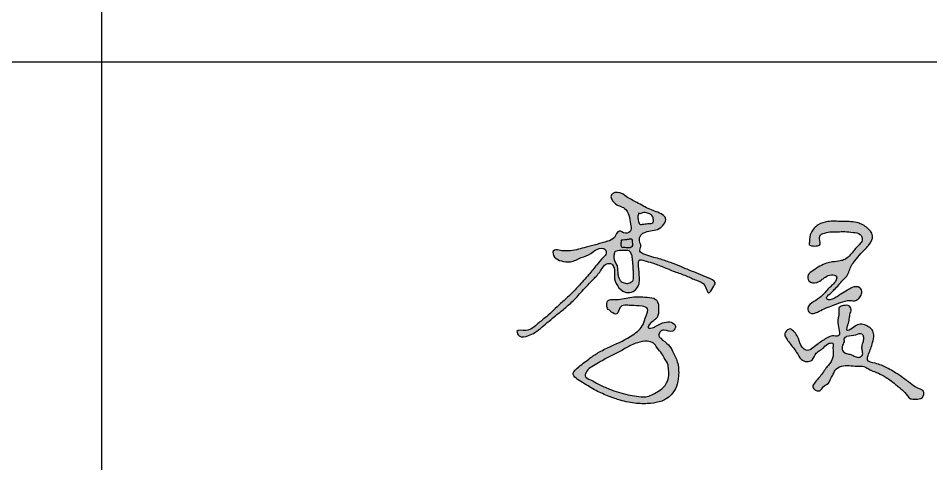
# Model space of a CAD drawing. Extents: x 28773 to 175644, y 7355 to 486294.
# Drawn here: x 150047 to 152250, y 269720 to 270796 of the extents above; entities that cross this region are included whole.
import ezdxf

# ---------------------------------------------------------------- set-up
doc = ezdxf.new("R2010")
doc.units = 0
doc.header["$LTSCALE"] = 1000
doc.header["$MEASUREMENT"] = 0
doc.layers.add('文字和字符', color=7, linetype='Continuous')

msp = doc.modelspace()

# ---------------------------------------------------------------- hatches: boundary and pattern name
at = {"layer": '文字和字符'}
h = msp.add_hatch(color=6, dxfattribs=at)
edge = h.paths.add_edge_path()
edge.add_spline(control_points=[(151353.1, 270236), (151353.4, 270235.9), (151390, 270232.6), (151420.2, 270245.1), (151458.6, 270253.8), (151488, 270263.4), (151494.8, 270289.1), (151512.1, 270272.9), (151529.9, 270283.1), (151523.7, 270301.7), (151523.1, 270319.5), (151510.6, 270342.1), (151486.3, 270343.5), (151471.6, 270373.6), (151500.7, 270378.2), (151517.2, 270362.4), (151542.7, 270351.2), (151570.4, 270332.9), (151596.3, 270327.6), (151612.8, 270312.7), (151605.5, 270296), (151587.1, 270281.7), (151563.6, 270283.9), (151548.1, 270271.7), (151544.9, 270258.2), (151552.6, 270246.4), (151544.5, 270232.8), (151567.4, 270221.3), (151590.8, 270217.1), (151621.2, 270206.2), (151645.1, 270197.2), (151667.2, 270187.4), (151690.2, 270178.8), (151709.1, 270170.3), (151734, 270160.5), (151723.7, 270145.2), (151711.8, 270124.5), (151706.2, 270156.7), (151683, 270162.9), (151658.9, 270175.1), (151631, 270184), (151604.4, 270195.7), (151579.1, 270205.2), (151562, 270209.9), (151543.9, 270215.4), (151544, 270190.8), (151547.3, 270174.8), (151546.9, 270155.7), (151540.7, 270142.3), (151528, 270133.5), (151508.2, 270133.6), (151491.8, 270149.1), (151484.6, 270170.2), (151487.5, 270187.9), (151482.5, 270203.7), (151463.7, 270205.4), (151453.2, 270183.9), (151434.8, 270165.3), (151413, 270142.6), (151391.1, 270117.7), (151367.4, 270095.9), (151340.3, 270075.2), (151317.5, 270055.3), (151296.1, 270037.1), (151278, 270029.5), (151258, 270022), (151245.9, 270045.9), (151281.6, 270037.8), (151299, 270058), (151328.2, 270078.7), (151351.7, 270104.2), (151378.9, 270126.6), (151400.6, 270151), (151423.1, 270174.6), (151442.3, 270199.3), (151456.1, 270215.8), (151468.1, 270226.7), (151464.2, 270242.8), (151442.5, 270240.1), (151428.2, 270225.5), (151404.8, 270218.5), (151382.6, 270205.6), (151358.7, 270209.5), (151342.2, 270215.2), (151331.8, 270237.7), (151353, 270236), (151353.1, 270236)], knot_values=[0, 0, 0, 0, 37.200114, 91.320491, 165.552277, 191.794321, 218.377312, 240.981666, 262.088012, 282.142005, 312.686531, 339.649791, 378.667629, 407.600467, 437.073636, 462.079158, 503.038538, 551.641933, 598.38254, 613.574993, 634.379376, 661.836336, 708.993627, 722.171326, 741.234276, 760.297225, 776.271776, 792.569008, 846.885535, 886.364067, 923.879172, 953.564578, 987.654437, 1022.983531, 1050.737693, 1069.313673, 1091.638002, 1119.125063, 1152.028231, 1189.926643, 1231.5094, 1273.175743, 1312.041059, 1340.553805, 1354.652933, 1375.412602, 1414.027671, 1435.47698, 1451.393633, 1473.994605, 1495.440379, 1528.930707, 1560.560192, 1583.420751, 1605.787661, 1617.314314, 1652.832859, 1689.166989, 1730.614602, 1782.406199, 1827.708188, 1864.317555, 1924.161807, 1954.751664, 1978.414961, 2009.901325, 2025.877661, 2056.206106, 2101.924511, 2138.940455, 2203.653812, 2245.874288, 2285.588792, 2339.12041, 2381.889891, 2414.291903, 2431.736174, 2443.518671, 2472.148613, 2496.841057, 2531.490224, 2570.411868, 2600.571575, 2626.813618, 2647.271258, 2667.490218, 2667.490218, 2667.490218, 2667.490218], degree=3, periodic=0)
edge = h.paths.add_edge_path(flags=16)
edge.add_spline(control_points=[(151488.3, 270232.8), (151488.4, 270232.8), (151500.4, 270236.1), (151509.3, 270235.1), (151517.5, 270236.2), (151524.1, 270233.6), (151526.2, 270228.8), (151529, 270223.4), (151529.5, 270215.7), (151530.8, 270207.4), (151531.4, 270199.2), (151531.3, 270192.4), (151532.6, 270184.3), (151531.7, 270176.8), (151532.6, 270169.3), (151531.7, 270162.9), (151526.6, 270158.5), (151519.2, 270155.3), (151509.8, 270156.5), (151500.3, 270160.9), (151496.6, 270169.7), (151494.1, 270178.8), (151494.2, 270189.6), (151492.6, 270201.2), (151486.2, 270209.7), (151484.5, 270219.2), (151485.3, 270226.2), (151486.3, 270230.3), (151488.2, 270232.8), (151488.3, 270232.8)], knot_values=[0, 0, 0, 0, 17.404746, 29.387846, 42.985867, 50.266335, 56.954161, 63.801774, 75.581128, 88.455483, 98.941086, 109.792245, 116.806441, 133.072793, 140.441564, 148.341049, 158.751059, 166.832285, 181.387675, 196.945751, 207.369773, 219.600317, 236.294444, 252.093415, 267.338386, 279.187562, 291.635416, 295.082405, 299.162326, 299.162326, 299.162326, 299.162326], degree=3, periodic=0)
edge = h.paths.add_edge_path(flags=16)
edge.add_spline(control_points=[(151546.4, 270325), (151546.5, 270324.9), (151557.2, 270326.8), (151563.9, 270326.7), (151571.4, 270323.9), (151575.6, 270320.7), (151579, 270316.9), (151580.1, 270311.7), (151581.3, 270306.8), (151578.3, 270300.4), (151568.4, 270300.6), (151560.5, 270299.2), (151553.7, 270298.7), (151547.8, 270297.1), (151544, 270304.7), (151543.6, 270311.7), (151541.6, 270317.8), (151546.4, 270325), (151546.4, 270325)], knot_values=[0, 0, 0, 0, 11.032394, 27.080246, 35.7167, 42.398017, 49.241922, 56.254438, 64.042896, 70.017142, 82.400073, 100.141744, 104.717416, 111.155207, 123.02071, 132.051492, 141.212423, 151.788927, 151.788927, 151.788927, 151.788927], degree=3, periodic=0)
h = msp.add_hatch(color=6, dxfattribs=at)
edge = h.paths.add_edge_path()
edge.add_spline(control_points=[(151957.3, 270257.2), (151957.3, 270257.4), (151959.7, 270284.2), (151976.5, 270298.2), (152004.1, 270307.9), (152035.1, 270304.3), (152068.1, 270306.2), (152094.4, 270293.6), (152115, 270271.7), (152100, 270245.5), (152081.4, 270230.1), (152068.8, 270212.7), (152057.8, 270199.6), (152052.9, 270186.3), (152048.2, 270172.7), (152036.4, 270164.1), (152028.3, 270151.6), (152017.7, 270142.2), (152009.7, 270132.2), (152002, 270127.6), (151997.3, 270121.5), (152001.3, 270115), (152013.1, 270116.9), (152022.9, 270123), (152035.1, 270131.9), (152047.6, 270138.2), (152060.8, 270147.3), (152079.8, 270150.1), (152085.3, 270133.2), (152079.1, 270122.2), (152069.1, 270112.1), (152051.3, 270116.3), (152032.2, 270110), (152012.2, 270102.1), (151992.7, 270095.3), (151977.4, 270086.4), (151957.5, 270079.6), (151949.2, 270100.7), (151968.2, 270112.4), (151987.2, 270124.1), (152000, 270140.8), (152013.3, 270153.1), (152021.9, 270161.3), (152024, 270176), (152007.9, 270177.3), (151997.1, 270172.9), (151986.3, 270164.5), (151974.6, 270156.1), (151953.4, 270157.4), (151951.2, 270178.9), (151967.3, 270187.3), (151981.1, 270197.7), (151997.1, 270204.8), (152014.1, 270208.1), (152028.9, 270209.3), (152047.9, 270214.4), (152060.3, 270231), (152073.2, 270245.8), (152084.4, 270255.8), (152084.8, 270267.2), (152077.7, 270277.7), (152060.9, 270278.8), (152043.4, 270281.5), (152024.6, 270280.3), (152006.8, 270280.8), (151993, 270277.6), (151982.1, 270272.9), (151980.5, 270261.8), (151985.8, 270248.4), (151972.9, 270246), (151965.7, 270246.1), (151953.5, 270248), (151957.3, 270257.2), (151957.3, 270257.2)], knot_values=[0, 0, 0, 0, 29.30094, 65.038017, 98.639858, 145.229586, 194.795516, 232.114749, 266.925891, 301.913022, 339.267477, 370.852415, 390.177296, 409.795645, 429.660369, 448.333163, 468.729795, 490.881928, 507.437968, 521.157629, 529.07634, 535.254347, 547.876184, 571.501508, 585.319952, 610.337259, 628.877614, 654.734455, 672.908705, 688.379255, 706.720612, 726.29753, 758.239497, 788.950264, 816.810279, 842.152582, 868.097908, 885.262369, 914.728674, 944.648733, 982.813695, 999.650213, 1020.22886, 1032.723569, 1049.493141, 1071.095002, 1083.923681, 1105.362623, 1132.075217, 1152.211283, 1174.931511, 1200.704595, 1226.158921, 1246.312234, 1272.681377, 1287.962092, 1326.688213, 1353.277295, 1371.722858, 1386.128581, 1396.514529, 1421.520631, 1449.460288, 1472.518928, 1499.291724, 1522.558099, 1533.076665, 1544.456492, 1567.099854, 1573.093813, 1593.678612, 1602.883204, 1613.437455, 1613.437455, 1613.437455, 1613.437455], degree=3, periodic=0)
h = msp.add_hatch(color=6, dxfattribs=at)
edge = h.paths.add_edge_path()
edge.add_spline(control_points=[(151479.3, 270086.6), (151479.4, 270086.5), (151497.9, 270075.8), (151495.8, 270107.1), (151528.7, 270100.8), (151547.3, 270103), (151571.7, 270096.1), (151560.3, 270075.2), (151556.7, 270051.9), (151524.4, 270024.5), (151486.7, 270008.3), (151451.3, 269991.8), (151424.9, 269974.1), (151405.5, 269958.6), (151377, 269935.4), (151414.4, 269913.7), (151439.7, 269897), (151471.6, 269883.1), (151503.8, 269871.8), (151537.6, 269865), (151571.4, 269865.1), (151601.1, 269869.6), (151623.6, 269884.7), (151637.8, 269906.7), (151642.2, 269934.7), (151640.7, 269965), (151628.4, 269989.3), (151616.8, 270010.7), (151601.7, 270018.5), (151592.1, 270029.6), (151595.5, 270040), (151609.5, 270045.8), (151625.8, 270034.3), (151635.9, 270051), (151624.6, 270065.8), (151603.8, 270062.2), (151589, 270053.9), (151580.3, 270048.5), (151559.6, 270045.8), (151578.5, 270064.8), (151592.7, 270073.9), (151592.8, 270093.6), (151592.8, 270109.1), (151583.1, 270121.4), (151557.6, 270123.2), (151524, 270124.8), (151495.5, 270114.8), (151470.3, 270118.2), (151467.4, 270104.7), (151467.6, 270094.3), (151479.2, 270086.7), (151479.3, 270086.6)], knot_values=[0, 0, 0, 0, 18.772704, 41.477809, 80.044627, 116.802218, 137.16377, 161.475231, 192.122008, 241.084265, 322.841358, 366.476474, 403.599349, 452.266279, 480.822437, 525.281218, 577.345985, 625.678179, 664.966098, 720.530015, 767.556127, 805.470545, 843.947055, 876.303707, 911.805465, 960.132454, 999.3713, 1024.963912, 1058.777917, 1069.239579, 1081.911788, 1097.237565, 1126.410668, 1144.842947, 1154.50106, 1197.467328, 1213.824352, 1225.506518, 1243.541639, 1270.934025, 1289.010321, 1319.830534, 1342.259698, 1352.785688, 1381.704372, 1440.604971, 1492.626113, 1513.017666, 1528.122336, 1540.553544, 1559.179396, 1559.179396, 1559.179396, 1559.179396], degree=3, periodic=0)
edge = h.paths.add_edge_path(flags=16)
edge.add_spline(control_points=[(151457.9, 269969.8), (151458.2, 269970), (151483.9, 269984.3), (151504, 269993), (151523, 270006.2), (151544.2, 270013.3), (151562.4, 270017.8), (151581.1, 270013.3), (151589.7, 269998.8), (151600.9, 269987.3), (151607.6, 269973.2), (151616, 269961.6), (151617, 269947.5), (151618.4, 269931.8), (151613.6, 269916.5), (151603.9, 269902.7), (151586.3, 269891.6), (151565.1, 269879), (151540.1, 269883.5), (151518.1, 269886.9), (151496, 269892.3), (151472.4, 269901.3), (151448.9, 269910.8), (151431.9, 269922.2), (151411.6, 269929.7), (151419.9, 269946), (151432.5, 269955.9), (151443.6, 269961.1), (151457.8, 269969.8), (151457.9, 269969.8)], knot_values=[0, 0, 0, 0, 40.204211, 70.058468, 108.464216, 130.884004, 163.643923, 185.732296, 204.334618, 231.03456, 252.428664, 268.982791, 289.824735, 309.33459, 334.505674, 354.736006, 378.254387, 420.802499, 451.909656, 480.365956, 514.245068, 545.922498, 586.383232, 616.269524, 639.057016, 655.457897, 678.34596, 704.341019, 720.45671, 720.45671, 720.45671, 720.45671], degree=3, periodic=0)
h = msp.add_hatch(color=6, dxfattribs=at)
edge = h.paths.add_edge_path()
edge.add_spline(control_points=[(151912.5, 270045.2), (151912.7, 270045.1), (151933.9, 270023), (151935.2, 270004.5), (151954, 269987.8), (151975.1, 270009.9), (151994.3, 270020.9), (152011, 270031), (152036.4, 270024.2), (152021.3, 270061.4), (152029.6, 270079.4), (152026.1, 270099.3), (152040.5, 270102.9), (152054.3, 270103.7), (152058.6, 270091.2), (152054.3, 270081.5), (152053.6, 270070.2), (152050.4, 270058.1), (152048.1, 270049.8), (152046, 270037.8), (152063.2, 270048.6), (152071.4, 270057.3), (152086.6, 270057.9), (152098.3, 270052.1), (152109.4, 270045), (152113.6, 270029.4), (152109.7, 270014.2), (152105.4, 269998.3), (152100.1, 269985.9), (152092.6, 269966.9), (152121.4, 269962.8), (152144.3, 269951.9), (152170.5, 269937.2), (152191.1, 269921.6), (152206.8, 269908.7), (152220.5, 269901.6), (152235.5, 269896.3), (152231.3, 269876.1), (152214.6, 269876.7), (152197.1, 269875.4), (152188.6, 269893.1), (152175.8, 269903.1), (152163.4, 269912.9), (152150.2, 269923.9), (152133.1, 269934.5), (152115.4, 269942.2), (152099.3, 269948.7), (152086.5, 269957.3), (152069.9, 269955), (152053.3, 269958), (152034.3, 269957.4), (152018.9, 269949.2), (152014.9, 269935.8), (152007.8, 269926.5), (152004.1, 269912.8), (151989.7, 269908.7), (151984.4, 269895), (151971.6, 269896.2), (151961.7, 269906.2), (151971.9, 269918.4), (151980.1, 269928.1), (151988.9, 269939.5), (151995.7, 269950), (152003.3, 269958.7), (152011.3, 269968.7), (152016.4, 269985.5), (152012.7, 269998.9), (152015.5, 270012.6), (152000.1, 270011.8), (151993.2, 270002.4), (151982.9, 269994.1), (151970.4, 269986.8), (151966.9, 269970), (151949.9, 269965), (151934.2, 269972.3), (151927.5, 269987.9), (151917.9, 270000.9), (151908.6, 270011.5), (151902.2, 270021.9), (151895.4, 270032.3), (151899.7, 270044.2), (151912.4, 270045.3), (151912.5, 270045.2)], knot_values=[0, 0, 0, 0, 39.878613, 71.084001, 88.571602, 128.557403, 167.51423, 188.674821, 208.323573, 251.533868, 286.022948, 304.040745, 319.866458, 339.38013, 355.294206, 363.866941, 383.035676, 402.399015, 414.36713, 422.122541, 442.348267, 461.81608, 481.686971, 497.958095, 516.551099, 533.839574, 560.727072, 581.394562, 601.159722, 620.894041, 649.426299, 690.673374, 738.289465, 770.144861, 799.264352, 821.404135, 836.808472, 857.647162, 880.926807, 898.121658, 926.751504, 950.035011, 967.352307, 991.998193, 1021.862108, 1050.46209, 1072.140687, 1094.880373, 1111.335022, 1139.52005, 1164.970822, 1190.259232, 1204.665599, 1221.240117, 1239.017221, 1259.177234, 1277.618397, 1289.978389, 1306.483927, 1324.261031, 1344.706721, 1362.799886, 1383.241029, 1396.927367, 1410.79459, 1436.58756, 1464.687551, 1472.224323, 1485.322698, 1508.470744, 1522.732623, 1540.039638, 1566.844928, 1584.840343, 1605.723939, 1632.903668, 1653.059236, 1673.030566, 1691.341619, 1704.216169, 1722.92022, 1735.167177, 1735.167177, 1735.167177, 1735.167177], degree=3, periodic=0)
edge = h.paths.add_edge_path(flags=16)
edge.add_spline(control_points=[(152040.2, 270021), (152040.2, 270021), (152051.9, 270034.2), (152065.4, 270026.9), (152082.1, 270037.3), (152089.1, 270027.1), (152088.2, 270018.3), (152084.6, 270009.4), (152082.8, 269999.2), (152085.6, 269990.9), (152085.6, 269984.1), (152082.4, 269978.7), (152074, 269975.9), (152065.2, 269980.1), (152056.3, 269984.6), (152046.4, 269986), (152034.9, 269991.9), (152035.2, 270007.4), (152041.5, 270013), (152040.2, 270020.9), (152040.2, 270021)], knot_values=[0, 0, 0, 0, 12.518583, 43.117128, 64.43384, 73.999097, 86.909074, 99.916825, 114.388405, 128.459585, 136.124934, 141.701946, 153.518143, 168.483557, 180.957273, 194.904784, 210.427714, 229.577537, 246.211116, 250.540926, 250.540926, 250.540926, 250.540926], degree=3, periodic=0)

# ---------------------------------------------------------------- linework, layer by layer
for p, q in [((150248.5, 275690.9), (150248.5, 266661.4)), ((145644.1, 270690.9), (153644.1, 270690.9))]:
    msp.add_line(p, q)
at = {"layer": '文字和字符', "color": 6}
for points, start_tangent, end_tangent in [([(151353.1, 270236), (151379.9, 270234.9), (151418.1, 270243.2), (151469.6, 270257.6), (151486.1, 270266.8), (151497.4, 270282.3), (151512.8, 270277.1), (151526.2, 270284.3), (151525.2, 270298.8), (151521.1, 270320.4), (151510.8, 270336.9), (151486.1, 270350.2), (151478.8, 270369.8), (151499.4, 270375), (151514.9, 270365.7), (151540.7, 270351.3), (151571.6, 270334.8), (151602.5, 270321.4), (151609.7, 270313.2), (151605.6, 270298.8), (151590.1, 270286.4), (151557.1, 270278.2), (151549.9, 270272), (151546.8, 270258.6), (151549.9, 270245.2), (151547.9, 270233.9), (151557.1, 270226.7), (151594.6, 270215.2), (151621.5, 270206), (151646.7, 270196.3), (151666.4, 270188), (151689.3, 270178.9), (151712.7, 270169), (151729.2, 270157.7), (151724.1, 270145.3), (151713.8, 270133), (151704.5, 270150.5), (151684.5, 270163.3), (151659.4, 270174.1), (151631.3, 270184.4), (151603.5, 270195.8), (151577.2, 270205.4), (151557.5, 270211.3), (151547.4, 270212.4), (151544.3, 270197.8), (151546.8, 270170.1), (151545.6, 270154.6), (151540.7, 270144.3), (151527.3, 270135), (151511.8, 270135), (151493.3, 270150.5), (151486.1, 270172.1), (151486.1, 270188.6), (151478.8, 270203), (151470.6, 270204), (151452.7, 270185.8), (151435.6, 270165.9), (151415, 270144.3), (151389.5, 270117), (151365.5, 270094.9), (151344.9, 270078.4), (151311.9, 270050.6), (151294.4, 270037.2), (151279, 270030), (151256.3, 270029), (151251.1, 270039.3), (151272.8, 270042.4), (151301.5, 270058.6), (151322.2, 270075.3), (151356.2, 270107.2), (151378.8, 270127.6), (151398.5, 270148.4), (151424.4, 270177), (151443.8, 270200.9), (151459.3, 270218.4), (151466.5, 270228.7), (151464.4, 270237), (151443.8, 270238), (151429, 270228.1), (151406.2, 270218), (151379.9, 270208.2), (151358.3, 270210.2), (151341.8, 270219.5), (151338.7, 270233.9), (151353.1, 270236)], (0.971288, -0.237905), (0.971288, -0.237905)), ([(151546.4, 270325), (151554.3, 270326.1), (151565.8, 270325.8), (151571.6, 270323.5), (151575.5, 270320.6), (151578.6, 270316.7), (151580.1, 270311.9), (151580.7, 270306.3), (151578.8, 270302.5), (151570.1, 270300.4), (151557.4, 270299), (151554.1, 270298.6), (151549.5, 270298.2), (151544.5, 270305.2), (151543.3, 270311.6), (151543, 270318.2), (151546.4, 270325)], (0.61273, -0.790293), (0.61273, -0.790293)), ([(151957.3, 270257.2), (151961.2, 270278), (151978.1, 270297.4), (152001, 270305.2), (152034.6, 270305.3), (152070.3, 270303.1), (152094.5, 270291.4), (152109.2, 270271.1), (152099.7, 270247.7), (152081.1, 270228.3), (152066.8, 270210.5), (152058.6, 270199.3), (152052.9, 270186.3), (152046.9, 270173.4), (152037.4, 270163.8), (152028.1, 270152.4), (152017, 270140.9), (152008.8, 270132.3), (152001.1, 270126.1), (151998.4, 270121), (152000.6, 270117.1), (152009.7, 270116.7), (152024.8, 270124.5), (152033, 270130.1), (152048.6, 270139.2), (152060.3, 270145.7), (152078.9, 270145.4), (152083.4, 270133.1), (152078.9, 270122.9), (152068.7, 270114.5), (152054.6, 270114.5), (152032.1, 270109.7), (152011.4, 270101.9), (151992.7, 270094.7), (151976.3, 270086.6), (151957.7, 270084.8), (151952.9, 270096.2), (151967.3, 270111.8), (151985, 270124.1), (152003.9, 270144.1), (152012.6, 270152.5), (152021.6, 270164.3), (152021.9, 270173.3), (152010.2, 270176.3), (151995.5, 270171.2), (151988, 270165.8), (151974.5, 270158.3), (151955.6, 270161.9), (151953.8, 270176.3), (151966.1, 270187.1), (151981.7, 270197.2), (151998.5, 270204.5), (152012.7, 270207.6), (152031.5, 270210.2), (152042, 270213.5), (152062.2, 270232.8), (152075, 270247.1), (152083.3, 270257.4), (152083.6, 270267.8), (152079.4, 270274), (152062.1, 270279), (152042.1, 270280.9), (152025.5, 270280.6), (152006.2, 270280), (151989.8, 270276.1), (151983.3, 270272.3), (151981.5, 270264.3), (151980.9, 270248), (151976.8, 270246.8), (151962, 270246.8), (151956, 270249.7), (151957.3, 270257.2)], (-0.158954, 0.987286), (-0.158954, 0.987286)), ([(151502.9, 270260.3), (151511, 270260.9), (151519.8, 270262), (151527, 270262.8), (151528.7, 270262.1), (151529.7, 270258.4), (151530.7, 270252), (151530.3, 270247), (151526.9, 270243.9), (151521.3, 270242.5), (151508.2, 270243.1), (151504.3, 270243.1), (151501.7, 270250.4), (151502.5, 270255.8), (151502.6, 270258.6), (151502.9, 270260.3)], (0.999939, 0.01108), (0.999939, 0.01108)), ([(151488.3, 270232.8), (151500.6, 270235.3), (151509.2, 270235.4), (151519, 270235.3), (151523.7, 270233.1), (151526.2, 270228.9), (151528.2, 270224.4), (151529.6, 270216), (151530.7, 270206.8), (151531.3, 270199.3), (151531.6, 270191.5), (151532.1, 270186.4), (151532.1, 270174.7), (151532.4, 270169.4), (151531.3, 270163.8), (151526, 270158.5), (151520.6, 270156.3), (151510.1, 270157), (151500.4, 270162.6), (151496.9, 270169.3), (151494.7, 270177.8), (151493.9, 270189.8), (151491.6, 270201), (151486.6, 270210.7), (151484.9, 270219.1), (151485.8, 270228), (151486.6, 270230.4), (151488.3, 270232.8)], (0.909237, 0.416279), (0.909237, 0.416279)), ([(151479.3, 270086.6), (151492.1, 270082.3), (151499.3, 270097), (151526.6, 270102.4), (151553, 270100.8), (151566.3, 270094.7), (151562.5, 270077.6), (151555.4, 270056.7), (151530.7, 270031.5), (151478.4, 270004.3), (151450.2, 269990.3), (151427.8, 269975.7), (151400.1, 269954.2), (151386.7, 269938.6), (151409.6, 269916.2), (151441.8, 269897), (151473.6, 269882.8), (151500.4, 269873.6), (151539.7, 269866), (151573.6, 269866), (151600.4, 269871.5), (151623.4, 269886.9), (151635.9, 269906.6), (151641, 269931.7), (151638, 269966.4), (151626.7, 269992.3), (151616.7, 270007.8), (151597.9, 270023.2), (151593.7, 270029.5), (151596.2, 270038.3), (151606.2, 270042.9), (151627.1, 270040.8), (151633.4, 270052.5), (151629.7, 270058.4), (151598.7, 270058.8), (151588.2, 270053.4), (151580.7, 270049.6), (151567.7, 270048.8), (151579.4, 270064.6), (151589.1, 270073.4), (151592.8, 270095.3), (151590.4, 270111.3), (151585.7, 270117.2), (151565.5, 270122.6), (151523.1, 270122.1), (151486, 270116.7), (151471.4, 270114.7), (151467.7, 270104.4), (151469.4, 270095.6), (151479.3, 270086.6)], (0.708393, -0.705818), (0.708393, -0.705818)), ([(151912.5, 270045.2), (151930.2, 270022.6), (151939.4, 270002.1), (151949.3, 269994.3), (151974.8, 270007.7), (151998.1, 270023.3), (152012.3, 270028.9), (152026.5, 270028.9), (152025.8, 270060.1), (152027.9, 270084.8), (152029, 270097.8), (152039.5, 270102.3), (152053.5, 270100.6), (152057.3, 270089.8), (152055.6, 270083.8), (152053.1, 270070.2), (152050, 270056.6), (152047.9, 270048.3), (152047.5, 270042.7), (152061.1, 270047.9), (152072.6, 270055.9), (152087, 270056.6), (152097.8, 270052.1), (152108.2, 270043.7), (152112.1, 270031.9), (152109.3, 270012.7), (152105.1, 269998.4), (152099.9, 269985.2), (152097.1, 269971.2), (152115.8, 269962.8), (152143.5, 269951.9), (152173.1, 269934.7), (152191.6, 269921), (152208.4, 269908.4), (152222.6, 269901.1), (152231.9, 269895.2), (152229.5, 269880.4), (152213.2, 269876.4), (152200.8, 269877.4), (152187, 269892.7), (152174.6, 269904.1), (152164.9, 269911.8), (152150.9, 269922.8), (152132.6, 269934.2), (152113.9, 269942.7), (152099.6, 269949.1), (152084.7, 269955.9), (152072.8, 269955.9), (152052.6, 269957.4), (152034.3, 269955.9), (152019, 269946), (152014.5, 269936.6), (152008.6, 269926.3), (152002.7, 269914.9), (151990.8, 269906.5), (151981.9, 269896.6), (151973, 269897.1), (151965.1, 269906), (151971.1, 269917.4), (151980.5, 269928.7), (151988.4, 269939.1), (151996.9, 269951.1), (152003.2, 269958.7), (152009.1, 269966.8), (152014.5, 269984.5), (152014, 270004.8), (152014, 270010.2), (152004.7, 270011.2), (151991.3, 270001.2), (151983.3, 269994.7), (151973.5, 269987), (151963.2, 269970.7), (151950.8, 269966.8), (151937, 269972.7), (151926.1, 269989), (151917.7, 270000.8), (151908.7, 270012.1), (151901.4, 270023), (151897.4, 270031.4), (151903.9, 270043.3), (151912.5, 270045.2)], (0.847727, -0.530433), (0.847727, -0.530433)), ([(152040.2, 270021), (152046.8, 270027.2), (152068.5, 270030.9), (152083.7, 270033.4), (152087.8, 270027.8), (152087.8, 270018.5), (152085, 270009.6), (152083.7, 269999.2), (152085.4, 269989.3), (152085, 269983.7), (152083, 269980.3), (152075, 269977.2), (152064.7, 269980.4), (152056.5, 269984), (152046.8, 269986.5), (152037.5, 269992.7), (152036.8, 270006.5), (152040.6, 270017.9), (152040.2, 270021)], (0.146784, 0.989169), (0.146784, 0.989169)), ([(151457.9, 269969.8), (151483.5, 269983.5), (151502.7, 269993.1), (151526.8, 270006.8), (151542, 270012.4), (151565.3, 270016.1), (151580.5, 270011.3), (151589, 270000.9), (151600.8, 269985.7), (151608.6, 269972.4), (151614.5, 269962.1), (151617.1, 269947.3), (151617.5, 269933.2), (151612.3, 269915.8), (151603.8, 269904), (151590.1, 269894), (151561.9, 269881.8), (151539.6, 269883.5), (151519.4, 269887), (151495.7, 269892.9), (151474.2, 269900.7), (151447.6, 269912.5), (151428.7, 269922.9), (151415.4, 269932.5), (151419.5, 269943.6), (151431.7, 269954.7), (151448, 269963.9), (151457.9, 269969.8)], (0.864918, 0.501914), (0.864918, 0.501914))]:
    msp.add_spline(points, degree=3, dxfattribs=dict(at, start_tangent=start_tangent, end_tangent=end_tangent))

doc.saveas('drawing.dxf')
